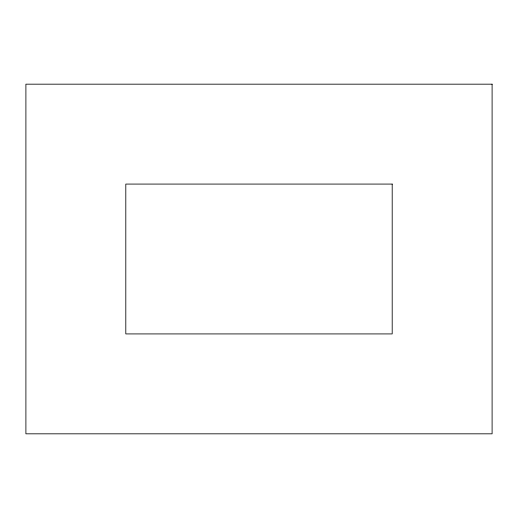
<?xml version="1.0" encoding="UTF-8"?>
<svg xmlns="http://www.w3.org/2000/svg" width="518" height="518" viewBox="0 0 518 518"><rect width="100%" height="100%" fill="white"/><g stroke="black" fill="none" stroke-linecap="round" stroke-linejoin="round"><path stroke-width="0.78" d="M492.1 84.175L25.9 84.175L25.9 433.825L492.1 433.825L492.1 84.175M392.197 184.078L125.803 184.078L125.803 333.922L392.197 333.922L392.197 184.078"/></g></svg>
